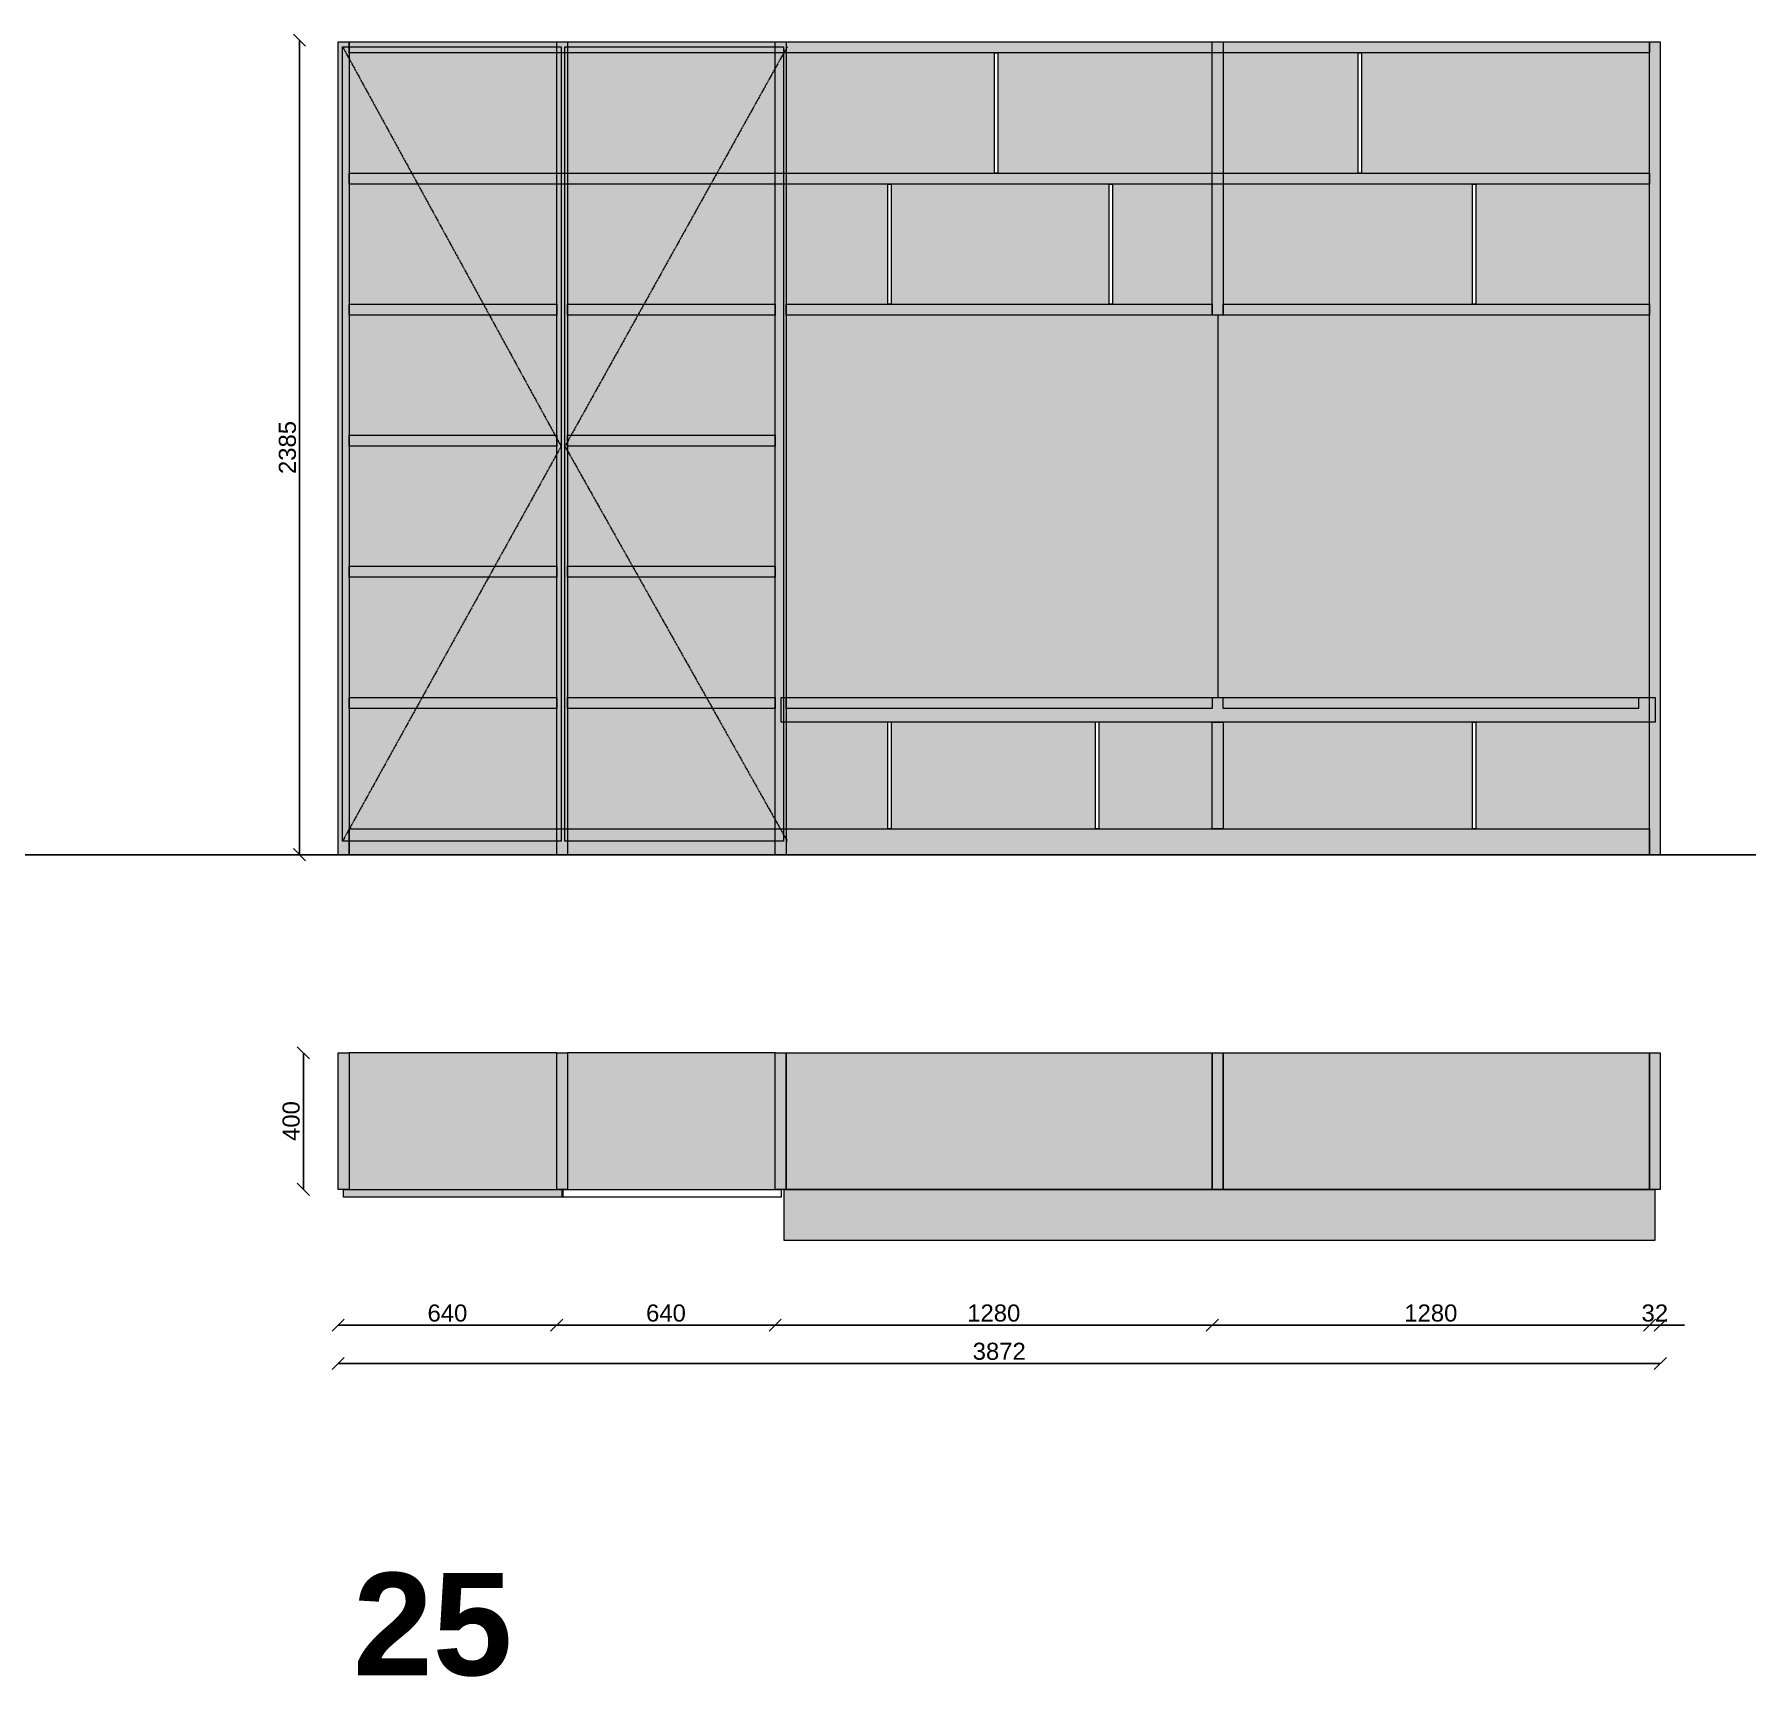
# Model space of a CAD drawing. Header units: inches. Extents: x -2150 to 187520, y -61540 to -22885.
# Drawn here: x 174286 to 179301, y -41504 to -36694 of the extents above; entities that cross this region are included whole.
import ezdxf

# ---------------------------------------------------------------- set-up
doc = ezdxf.new("R2010")
doc.units = ezdxf.units.IN
doc.header["$MEASUREMENT"] = 0
doc.linetypes.add('ISO-02 Linea a tratti', pattern=[3.81, 3.048, -0.762])
doc.layers.add('Linee arredi', color=3, linetype='Continuous', lineweight=20)
doc.layers.add('Quote', color=5, linetype='Continuous')
doc.styles.add('Arial', font='Arial.ttf')
doc.styles.add('Arial (bold)', font='Arial Bold.ttf')
doc.dimstyles.new('M&C_quote arredo', dxfattribs={"dimtxt": 50, "dimasz": 35.34668, "dimexe": 0, "dimexo": 0, "dimgap": 10, "dimtad": 1, "dimdec": 0, "dimtxsty": 'Arial', "dimblk": 'VW_SLASH', "dimcen": 0, "dimse1": 1, "dimse2": 1, "dimazin": 0, "dimtfac": 1, "dimtdec": 0, "dimtix": 1, "dimtmove": 0, "dimatfit": 0, "dimldrblk": 'VW_SLASH', "dimfxl": 0, "dimfxlon": 1, "dimfrac": 2, "dimtolj": 1, "dimarcsym": 0})

# ---------------------------------------------------------------- blocks, each defined once
blk = doc.blocks.new('VW_SLASH')
at = {"color": 0, "linetype": 'ByBlock', "lineweight": -2, "transparency": 16777216}
blk.add_line((0, 0), (-1, 0), dxfattribs=at)
at = {"color": 0, "linetype": 'Continuous', "lineweight": -2, "transparency": 16777216, "flags": 128}
blk.add_lwpolyline([(0.5, 0.5), (-0.5, -0.5)], dxfattribs=at)
blk = doc.blocks.new('*D584')
at = {"layer": 'Defpoints', "color": 0, "transparency": 16777216}
for p in [(175074, -39676.7), (176394.9, -39676.7), (176394.9, -40076.7)]:
    blk.add_point(p, dxfattribs=at)
at = {"layer": 'Quote', "color": 0, "lineweight": -2, "transparency": 16777216}
blk.add_line((175074, -40041.4), (175074, -39712.1), dxfattribs=at)
at = {"layer": 'Quote', "color": 0, "lineweight": -2, "transparency": 16777216, "xscale": 35.3466796875, "yscale": 35.3466796875, "zscale": 35.3466796875}
for p, rotation in [((175074, -39676.7), 90), ((175074, -40076.7), 270)]:
    blk.add_blockref('VW_SLASH', p, dxfattribs=dict(at, rotation=rotation))
at = {"layer": 'Quote', "color": 0, "transparency": 16777216, "insert": (175038.5, -39876.7), "char_height": 50, "attachment_point": 5, "rotation": 90, "style": 'Arial'}
blk.add_mtext('\\A1;400', dxfattribs=at)
blk = doc.blocks.new('*D585')
at = {"layer": 'Defpoints', "color": 0, "transparency": 16777216}
for p in [(175063, -36711.7), (175176, -36711.7), (176061.9, -39096.7)]:
    blk.add_point(p, dxfattribs=at)
at = {"layer": 'Quote', "color": 0, "lineweight": -2, "transparency": 16777216}
blk.add_line((175063, -39061.4), (175063, -36747.1), dxfattribs=at)
at = {"layer": 'Quote', "color": 0, "lineweight": -2, "transparency": 16777216, "xscale": 35.3466796875, "yscale": 35.3466796875, "zscale": 35.3466796875}
for p, rotation in [((175063, -36711.7), 90), ((175063, -39096.7), 270)]:
    blk.add_blockref('VW_SLASH', p, dxfattribs=dict(at, rotation=rotation))
at = {"layer": 'Quote', "color": 0, "transparency": 16777216, "insert": (175027.5, -37904.2), "char_height": 50, "attachment_point": 5, "rotation": 90, "style": 'Arial'}
blk.add_mtext('\\A1;2385', dxfattribs=at)
blk = doc.blocks.new('*D586')
at = {"layer": 'Defpoints', "color": 0, "transparency": 16777216}
for p in [(175176, -40374.8), (175816, -40374.8), (175176, -40474.7)]:
    blk.add_point(p, dxfattribs=at)
at = {"layer": 'Quote', "color": 0, "lineweight": -2, "transparency": 16777216}
blk.add_line((175780.6, -40474.7), (175211.3, -40474.7), dxfattribs=at)
at = {"layer": 'Quote', "color": 0, "lineweight": -2, "transparency": 16777216, "xscale": 35.3466796875, "yscale": 35.3466796875, "zscale": 35.3466796875, "rotation": 180}
blk.add_blockref('VW_SLASH', (175176, -40474.7), dxfattribs=at)
at = {"layer": 'Quote', "color": 0, "lineweight": -2, "transparency": 16777216, "xscale": 35.3466796875, "yscale": 35.3466796875, "zscale": 35.3466796875}
blk.add_blockref('VW_SLASH', (175816, -40474.7), dxfattribs=at)
at = {"layer": 'Quote', "color": 0, "transparency": 16777216, "insert": (175496, -40439.2), "char_height": 50, "attachment_point": 5, "style": 'Arial'}
blk.add_mtext('\\A1;640', dxfattribs=at)
blk = doc.blocks.new('*D587')
at = {"layer": 'Defpoints', "color": 0, "transparency": 16777216}
for p in [(175816, -40374.8), (176456, -40374.8), (175816, -40474.7)]:
    blk.add_point(p, dxfattribs=at)
at = {"layer": 'Quote', "color": 0, "lineweight": -2, "transparency": 16777216}
blk.add_line((176420.6, -40474.7), (175851.3, -40474.7), dxfattribs=at)
at = {"layer": 'Quote', "color": 0, "lineweight": -2, "transparency": 16777216, "xscale": 35.3466796875, "yscale": 35.3466796875, "zscale": 35.3466796875, "rotation": 180}
blk.add_blockref('VW_SLASH', (175816, -40474.7), dxfattribs=at)
at = {"layer": 'Quote', "color": 0, "lineweight": -2, "transparency": 16777216, "xscale": 35.3466796875, "yscale": 35.3466796875, "zscale": 35.3466796875}
blk.add_blockref('VW_SLASH', (176456, -40474.7), dxfattribs=at)
at = {"layer": 'Quote', "color": 0, "transparency": 16777216, "insert": (176136, -40439.2), "char_height": 50, "attachment_point": 5, "style": 'Arial'}
blk.add_mtext('\\A1;640', dxfattribs=at)
blk = doc.blocks.new('*D588')
at = {"layer": 'Defpoints', "color": 0, "transparency": 16777216}
for p in [(177736, -38794.8), (176456, -40374.8), (176456, -40474.7)]:
    blk.add_point(p, dxfattribs=at)
at = {"layer": 'Quote', "color": 0, "lineweight": -2, "transparency": 16777216}
blk.add_line((177700.6, -40474.7), (176491.3, -40474.7), dxfattribs=at)
at = {"layer": 'Quote', "color": 0, "lineweight": -2, "transparency": 16777216, "xscale": 35.3466796875, "yscale": 35.3466796875, "zscale": 35.3466796875, "rotation": 180}
blk.add_blockref('VW_SLASH', (176456, -40474.7), dxfattribs=at)
at = {"layer": 'Quote', "color": 0, "lineweight": -2, "transparency": 16777216, "xscale": 35.3466796875, "yscale": 35.3466796875, "zscale": 35.3466796875}
blk.add_blockref('VW_SLASH', (177736, -40474.7), dxfattribs=at)
at = {"layer": 'Quote', "color": 0, "transparency": 16777216, "insert": (177096, -40439.2), "char_height": 50, "attachment_point": 5, "style": 'Arial'}
blk.add_mtext('\\A1;1280', dxfattribs=at)
blk = doc.blocks.new('*D589')
at = {"layer": 'Defpoints', "color": 0, "transparency": 16777216}
for p in [(177736, -38794.8), (179016, -40374.8), (177736, -40474.7)]:
    blk.add_point(p, dxfattribs=at)
at = {"layer": 'Quote', "color": 0, "lineweight": -2, "transparency": 16777216}
blk.add_line((178980.6, -40474.7), (177771.3, -40474.7), dxfattribs=at)
at = {"layer": 'Quote', "color": 0, "lineweight": -2, "transparency": 16777216, "xscale": 35.3466796875, "yscale": 35.3466796875, "zscale": 35.3466796875, "rotation": 180}
blk.add_blockref('VW_SLASH', (177736, -40474.7), dxfattribs=at)
at = {"layer": 'Quote', "color": 0, "lineweight": -2, "transparency": 16777216, "xscale": 35.3466796875, "yscale": 35.3466796875, "zscale": 35.3466796875}
blk.add_blockref('VW_SLASH', (179016, -40474.7), dxfattribs=at)
at = {"layer": 'Quote', "color": 0, "transparency": 16777216, "insert": (178376, -40439.2), "char_height": 50, "attachment_point": 5, "style": 'Arial'}
blk.add_mtext('\\A1;1280', dxfattribs=at)
blk = doc.blocks.new('*D590')
at = {"layer": 'Defpoints', "color": 0, "transparency": 16777216}
for p in [(179016, -40374.8), (179048, -40374.8), (179016, -40474.7)]:
    blk.add_point(p, dxfattribs=at)
at = {"layer": 'Quote', "color": 0, "lineweight": -2, "transparency": 16777216}
for p, q in [((178980.6, -40474.7), (178945.3, -40474.7)), ((179048, -40474.7), (179016, -40474.7)), ((179083.3, -40474.7), (179118.7, -40474.7))]:
    blk.add_line(p, q, dxfattribs=at)
at = {"layer": 'Quote', "color": 0, "lineweight": -2, "transparency": 16777216, "xscale": 35.3466796875, "yscale": 35.3466796875, "zscale": 35.3466796875}
blk.add_blockref('VW_SLASH', (179016, -40474.7), dxfattribs=at)
at = {"layer": 'Quote', "color": 0, "lineweight": -2, "transparency": 16777216, "xscale": 35.3466796875, "yscale": 35.3466796875, "zscale": 35.3466796875, "rotation": 180}
blk.add_blockref('VW_SLASH', (179048, -40474.7), dxfattribs=at)
at = {"layer": 'Quote', "color": 0, "transparency": 16777216, "insert": (179032, -40439.2), "char_height": 50, "attachment_point": 5, "style": 'Arial'}
blk.add_mtext('\\A1;32', dxfattribs=at)
blk = doc.blocks.new('*D591')
at = {"layer": 'Defpoints', "color": 0, "transparency": 16777216}
for p in [(175176, -40474.7), (179048, -40474.7), (175176, -40586.7)]:
    blk.add_point(p, dxfattribs=at)
at = {"layer": 'Quote', "color": 0, "lineweight": -2, "transparency": 16777216}
blk.add_line((179012.6, -40586.7), (175211.3, -40586.7), dxfattribs=at)
at = {"layer": 'Quote', "color": 0, "lineweight": -2, "transparency": 16777216, "xscale": 35.3466796875, "yscale": 35.3466796875, "zscale": 35.3466796875, "rotation": 180}
blk.add_blockref('VW_SLASH', (175176, -40586.7), dxfattribs=at)
at = {"layer": 'Quote', "color": 0, "lineweight": -2, "transparency": 16777216, "xscale": 35.3466796875, "yscale": 35.3466796875, "zscale": 35.3466796875}
blk.add_blockref('VW_SLASH', (179048, -40586.7), dxfattribs=at)
at = {"layer": 'Quote', "color": 0, "transparency": 16777216, "insert": (177112, -40551.2), "char_height": 50, "attachment_point": 5, "style": 'Arial'}
blk.add_mtext('\\A1;3872', dxfattribs=at)

msp = doc.modelspace()

# ---------------------------------------------------------------- hatches: boundary and pattern name
at = {"layer": 'Linee arredi'}
h = msp.add_hatch(color=7, dxfattribs=at)
h.dxf.hatch_style = 1
h.paths.add_polyline_path([(175176, -36716.7), (175208, -36716.7), (175208, -39096.7), (175176, -39096.7)])
h = msp.add_hatch(color=252, dxfattribs=at)
h.dxf.hatch_style = 1
h.paths.add_polyline_path([(175189, -39056.7), (175189, -36730.7), (175829, -36730.7), (175829, -39056.7)])
h = msp.add_hatch(color=7, dxfattribs=at)
h.dxf.hatch_style = 1
h.paths.add_polyline_path([(175208, -36748.7), (175208, -36716.7), (179016, -36716.7), (179016, -36748.7)])
h = msp.add_hatch(color=7, dxfattribs=at)
h.dxf.hatch_style = 1
h.paths.add_polyline_path([(175816, -36716.7), (175848, -36716.7), (175848, -39096.7), (175816, -39096.7)])
h = msp.add_hatch(color=252, dxfattribs=at)
h.dxf.hatch_style = 1
h.paths.add_polyline_path([(175840.2, -39056.7), (175840.2, -36730.7), (176480.2, -36730.7), (176480.2, -39056.7)])
h = msp.add_hatch(color=7, dxfattribs=at)
h.dxf.hatch_style = 1
h.paths.add_polyline_path([(176456, -36716.7), (176488, -36716.7), (176488, -39096.7), (176456, -39096.7)])
h = msp.add_hatch(color=254, dxfattribs=at)
h.dxf.hatch_style = 1
h.paths.add_polyline_path([(177434, -37484.7), (177434, -37132.7), (176796, -37132.7), (176796, -37484.7)])
h.paths.add_polyline_path([(176786, -37484.7), (176786, -37132.7), (176488, -37132.7), (176488, -37484.7)])
h.paths.add_polyline_path([(177736, -37132.7), (177444, -37132.7), (177444, -37484.7), (177736, -37484.7)])
h.paths.add_polyline_path([(177736, -37100.7), (177736, -36748.7), (177107.9, -36748.7), (177107.9, -37100.7)])
h.paths.add_polyline_path([(177097.9, -36748.7), (176488, -36748.7), (176488, -37100.7), (177097.9, -37100.7)])
h.paths.add_polyline_path([(177768, -36748.7), (177768, -37100.7), (178163, -37100.7), (178163, -36748.7)])
h.paths.add_polyline_path([(178173, -36748.7), (178173, -37100.7), (179016, -37100.7), (179016, -36748.7)])
h.paths.add_polyline_path([(177768, -37132.7), (177768, -37484.7), (178497.7, -37484.7), (178497.7, -37132.7)])
h.paths.add_polyline_path([(178507.7, -37132.7), (178507.7, -37484.7), (179016, -37484.7), (179016, -37132.7)])
h = msp.add_hatch(color=7, dxfattribs=at)
h.dxf.hatch_style = 1
h.paths.add_polyline_path([(177736, -36716.7), (177768, -36716.7), (177768, -37516.7), (177736, -37516.7)])
h = msp.add_hatch(color=7, dxfattribs=at)
h.dxf.hatch_style = 1
h.paths.add_polyline_path([(179016, -36716.7), (179048, -36716.7), (179048, -39096.7), (179016, -39096.7)])
h = msp.add_hatch(color=7, dxfattribs=at)
h.dxf.hatch_style = 1
h.paths.add_polyline_path([(175207.9, -37132.7), (175207.9, -37100.7), (179016, -37100.7), (179016, -37132.7)])
h = msp.add_hatch(color=7, dxfattribs=at)
h.dxf.hatch_style = 1
h.paths.add_polyline_path([(176488, -37516.7), (176488, -37484.7), (177736, -37484.7), (177736, -37516.7)])
h = msp.add_hatch(color=7, dxfattribs=at)
h.dxf.hatch_style = 1
h.paths.add_polyline_path([(177768, -37516.7), (177768, -37484.7), (179016, -37484.7), (179016, -37516.7)])
h = msp.add_hatch(color=253, dxfattribs=at)
h.dxf.hatch_style = 1
h.paths.add_polyline_path([(177752, -37516.7), (177736, -37516.7), (176488, -37516.7), (176488, -38636.7), (177752, -38636.7)])
h.paths.add_polyline_path([(179016, -37516.7), (177768, -37516.7), (177752, -37516.7), (177752, -38636.7), (179016, -38636.7)])
h = msp.add_hatch(color=252, dxfattribs=at)
h.dxf.hatch_style = 1
h.paths.add_polyline_path([(176473, -38636.7), (179033, -38636.7), (179033, -38708.7), (176473, -38708.7)])
h = msp.add_hatch(color=254, dxfattribs=at)
h.dxf.hatch_style = 1
h.paths.add_polyline_path([(178497.7, -39020.7), (178497.7, -38708.7), (177768, -38708.7), (177768, -39020.7)])
h.paths.add_polyline_path([(178507.7, -38708.7), (178507.7, -39020.7), (179016, -39020.7), (179016, -38708.7)])
h.paths.add_polyline_path([(177404, -39020.7), (177736, -39020.7), (177736, -38708.7), (177404, -38708.7)])
h.paths.add_polyline_path([(176796, -38708.7), (176796, -39020.7), (177394, -39020.7), (177394, -38708.7)])
h.paths.add_polyline_path([(176488, -38708.7), (176488, -39020.7), (176786, -39020.7), (176786, -38708.7)])
h = msp.add_hatch(color=7, dxfattribs=at)
h.dxf.hatch_style = 1
h.paths.add_polyline_path([(177768, -38708.7), (177736, -38708.7), (177736, -39020.7), (177768, -39020.7)])
h = msp.add_hatch(color=7, dxfattribs=at)
h.dxf.hatch_style = 1
h.paths.add_polyline_path([(175208, -39096.7), (175208, -39020.7), (179016, -39020.7), (179016, -39096.7)])
h = msp.add_hatch(color=7, dxfattribs=at)
h.dxf.hatch_style = 1
h.paths.add_polyline_path([(175208, -39676.7), (175176, -39676.7), (175176, -40076.7), (175208, -40076.7)])
h.paths.add_polyline_path([(175816, -39676.7), (175208, -39676.7), (175208, -40076.7), (175816, -40076.7)])
h.paths.add_polyline_path([(175848, -39676.7), (175816, -39676.7), (175816, -40076.7), (175833.7, -40076.7), (175848, -40076.7)])
h.paths.add_polyline_path([(176456, -39676.7), (175848, -39676.7), (175848, -40076.7), (176456, -40076.7)])
h.paths.add_polyline_path([(176488, -39676.7), (176456, -39676.7), (176456, -40076.7), (176473.7, -40076.7), (176488, -40076.7)])
h.paths.add_polyline_path([(177736, -39676.7), (176488, -39676.7), (176488, -40076.7), (177736, -40076.7)])
h.paths.add_polyline_path([(177768, -39676.7), (177736, -39676.7), (177736, -40076.7), (177768, -40076.7)])
h.paths.add_polyline_path([(179016, -39676.7), (177768, -39676.7), (177768, -40076.7), (179016, -40076.7)])
h.paths.add_polyline_path([(179048, -39676.7), (179016, -39676.7), (179016, -40076.7), (179048, -40076.7)])
h = msp.add_hatch(color=253, dxfattribs=at)
h.dxf.hatch_style = 1
h.paths.add_polyline_path([(175192, -40099.4), (175832, -40099.4), (175832, -40076.7), (175192, -40076.7)])
h = msp.add_hatch(color=252, dxfattribs=at)
h.dxf.hatch_style = 1
h.paths.add_polyline_path([(179032, -40226.7), (179032, -40076.7), (179016, -40076.7), (176482.1, -40076.7), (176482.1, -40226.7)])

# ---------------------------------------------------------------- linework, layer by layer
msp.add_line((108413.6, -39096.7), (187520.4, -39096.7))
at = {"layer": 'Linee arredi', "linetype": 'ISO-02 Linea a tratti', "lineweight": 5, "transparency": 33554687}
msp.add_line((177752, -37516.7), (177752, -38636.7), dxfattribs=at)
at = {"layer": 'Linee arredi', "linetype": 'Continuous', "lineweight": 15, "transparency": 33554687, "flags": 128}
for points in [[(175176, -36716.7), (175208, -36716.7), (175208, -39096.7), (175176, -39096.7)], [(175189, -39056.7), (175189, -36730.7), (175829, -36730.7), (175829, -39056.7)], [(175208, -36748.7), (175208, -36716.7), (179016, -36716.7), (179016, -36748.7)], [(175816, -36716.7), (175848, -36716.7), (175848, -39096.7), (175816, -39096.7)], [(175840.2, -39056.7), (175840.2, -36730.7), (176480.2, -36730.7), (176480.2, -39056.7)], [(176456, -36716.7), (176488, -36716.7), (176488, -39096.7), (176456, -39096.7)], [(177097.9, -36748.8), (177107.9, -36748.8), (177107.9, -37100.8), (177097.9, -37100.8)], [(177736, -36716.7), (177768, -36716.7), (177768, -37516.7), (177736, -37516.7)], [(178163, -36748.7), (178173, -36748.7), (178173, -37100.7), (178163, -37100.7)], [(179016, -36716.7), (179048, -36716.7), (179048, -39096.7), (179016, -39096.7)], [(175207.9, -37132.7), (175207.9, -37100.7), (179016, -37100.7), (179016, -37132.7)], [(176786, -37132.7), (176796, -37132.7), (176796, -37484.7), (176786, -37484.7)], [(177434, -37132.7), (177444, -37132.7), (177444, -37484.7), (177434, -37484.7)], [(178497.7, -37132.7), (178507.7, -37132.7), (178507.7, -37484.7), (178497.7, -37484.7)], [(175208, -37516.7), (175208, -37484.7), (175816, -37484.7), (175816, -37516.7)], [(175848, -37516.7), (175848, -37484.7), (176456, -37484.7), (176456, -37516.7)], [(176488, -37516.7), (176488, -37484.7), (177736, -37484.7), (177736, -37516.7)], [(177768, -37516.7), (177768, -37484.7), (179016, -37484.7), (179016, -37516.7)], [(175208, -37900.4), (175208, -37868.4), (175816, -37868.4), (175816, -37900.4)], [(175848, -37900.4), (175848, -37868.4), (176456, -37868.4), (176456, -37900.4)], [(175208, -38284.1), (175208, -38252.1), (175816, -38252.1), (175816, -38284.1)], [(175848, -38284.1), (175848, -38252.1), (176456, -38252.1), (176456, -38284.1)], [(175208, -38668.7), (175208, -38636.7), (175816, -38636.7), (175816, -38668.7)], [(175848, -38668.7), (175848, -38636.7), (176456, -38636.7), (176456, -38668.7)], [(176473, -38636.7), (179033, -38636.7), (179033, -38708.7), (176473, -38708.7)], [(177768, -38668.7), (177768, -38636.7), (178984, -38636.7), (178984, -38668.7)], [(176786, -38707.7), (176796, -38707.7), (176796, -39020.7), (176786, -39020.7)], [(177394, -38707.7), (177404, -38707.7), (177404, -39020.7), (177394, -39020.7)], [(177736, -38708.7), (177768, -38708.7), (177768, -39020.7), (177736, -39020.7)], [(178497.7, -38708.7), (178507.7, -38708.7), (178507.7, -39020.7), (178497.7, -39020.7)], [(175208, -39096.7), (175208, -39020.7), (179016, -39020.7), (179016, -39096.7)], [(175176, -39676.7), (175208, -39676.7), (175208, -40076.7), (175176, -40076.7)], [(175816, -39676.7), (175208, -39676.7), (175208, -40076.7), (175816, -40076.7)], [(175816, -39676.7), (175848, -39676.7), (175848, -40076.7), (175816, -40076.7)], [(176456, -39676.7), (175848, -39676.7), (175848, -40076.7), (176456, -40076.7)], [(176456, -39676.7), (176488, -39676.7), (176488, -40076.7), (176456, -40076.7)], [(176488, -39676.7), (177736, -39676.7), (177736, -40076.7), (176488, -40076.7)], [(177736, -39676.7), (177768, -39676.7), (177768, -40076.7), (177736, -40076.7)], [(177768, -39676.7), (179016, -39676.7), (179016, -40076.7), (177768, -40076.7)], [(179016, -39676.7), (179048, -39676.7), (179048, -40076.7), (179016, -40076.7)], [(175192, -40076.7), (175833.7, -40076.7), (175833.7, -40099.4), (175192, -40099.4)], [(175832, -40076.7), (176473.7, -40076.7), (176473.7, -40099.4), (175832, -40099.4)], [(176482.1, -40076.7), (179032, -40076.7), (179032, -40226.7), (176482.1, -40226.7)]]:
    msp.add_lwpolyline(points, close=True, dxfattribs=at)
at = {"layer": 'Linee arredi', "linetype": 'ISO-02 Linea a tratti', "lineweight": 5, "transparency": 33554687, "flags": 128}
for points in [[(175189, -36730.7), (175829, -37900.7), (175189, -39056.7)], [(176491, -36730.7), (175840.2, -37900.7), (176491, -39056.7)]]:
    msp.add_lwpolyline(points, dxfattribs=at)
at = {"layer": 'Linee arredi', "linetype": 'Continuous', "lineweight": 5, "transparency": 33554687, "flags": 128}
msp.add_lwpolyline([(176488, -38668.7), (176488, -38636.7), (177736, -38636.7), (177736, -38668.7)], close=True, dxfattribs=at)

# ---------------------------------------------------------------- texts
at = {"layer": 'Linee arredi', "transparency": 33554687, "insert": (175220, -41504), "char_height": 300, "attachment_point": 7, "line_spacing_factor": 1.006858, "style": 'Arial (bold)'}
msp.add_mtext('25', dxfattribs=at)

# ---------------------------------------------------------------- dimensions: what is measured, and where the dimension line sits
at = {"layer": 'Quote', "color": 7}
for base, p1, p2, picture, middle in [((175063, -36711.7), (176061.9, -39096.7), (175176, -36711.7), '*D585', (175027.5, -37904.2)), ((175074, -39676.7), (176394.9, -40076.7), (176394.9, -39676.7), '*D584', (175038.5, -39876.7))]:
    dim = msp.add_linear_dim(base=base, p1=p1, p2=p2, angle=270, dimstyle='M&C_quote arredo', override={"dimpost": '<>', "dimtmove": 1}, dxfattribs=at)
    dim.commit()
    dim.dimension.update_dxf_attribs({"geometry": picture, "text_midpoint": middle})
for base, p1, p2, picture, middle in [((176456, -40474.7), (177736, -38794.8), (176456, -40374.8), '*D588', (177096, -40439.2)), ((177736, -40474.7), (179016, -40374.8), (177736, -38794.8), '*D589', (178376, -40439.2)), ((175176, -40474.7), (175816, -40374.8), (175176, -40374.8), '*D586', (175496, -40439.2)), ((175816, -40474.7), (176456, -40374.8), (175816, -40374.8), '*D587', (176136, -40439.2)), ((179016, -40474.7), (179048, -40374.8), (179016, -40374.8), '*D590', (179032, -40439.2)), ((175176, -40586.7), (179048, -40474.7), (175176, -40474.7), '*D591', (177112, -40551.2))]:
    dim = msp.add_linear_dim(base=base, p1=p1, p2=p2, dimstyle='M&C_quote arredo', override={"dimpost": '<>', "dimtmove": 1}, dxfattribs=at)
    dim.commit()
    dim.dimension.update_dxf_attribs({"geometry": picture, "text_midpoint": middle})

doc.saveas('drawing.dxf')
